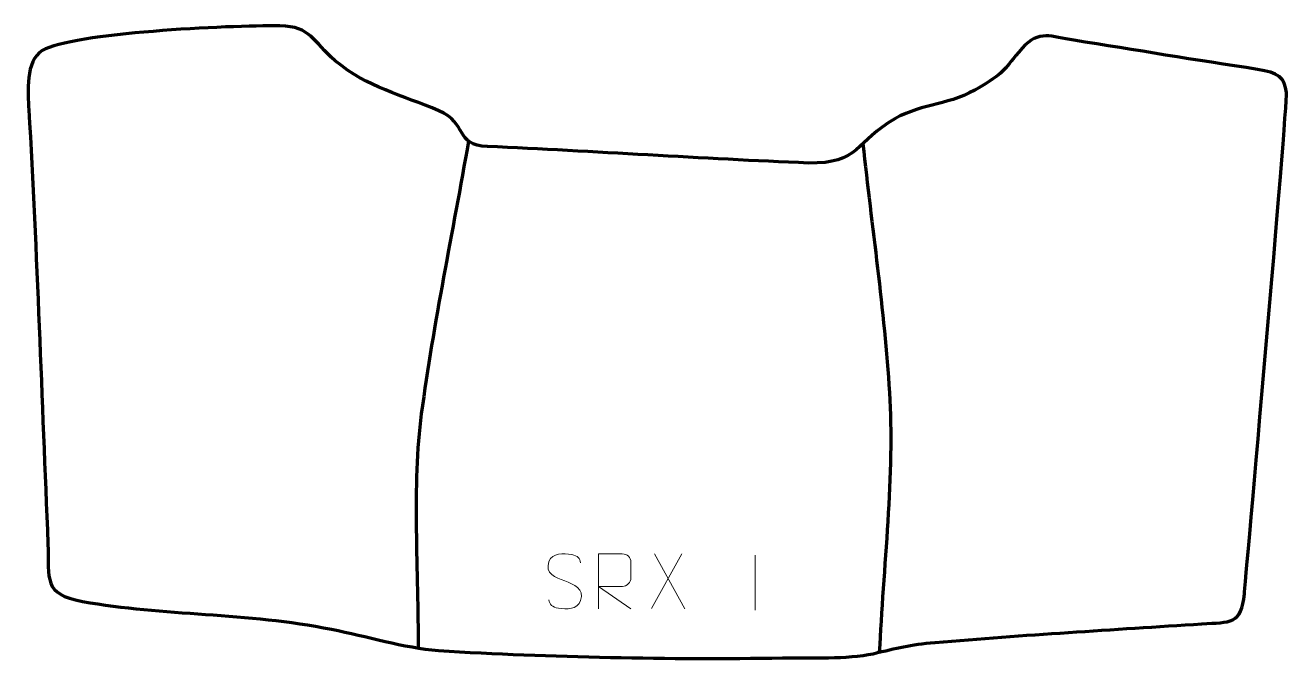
# Model space of a CAD drawing. Header units: millimetres. Extents: x -290 to 283, y -119 to 169.
import ezdxf

# ---------------------------------------------------------------- set-up
doc = ezdxf.new("R2010")
doc.units = ezdxf.units.MM
doc.header["$MEASUREMENT"] = 0
doc.layers.add('layer 2', color=7, linetype='Continuous')
doc.layers.add('layer 3', color=7, linetype='Continuous')

msp = doc.modelspace()

# ---------------------------------------------------------------- linework, layer by layer
at = {"layer": 'layer 2', "color": 140, "lineweight": 158}
for points in [[(-89.0324, 116.2634), (-96.1972, 75.1381), (-104.8921, 33.5603), (-110.485, -7.7409), (-110.485, -7.7409), (-114.7649, -39.3454), (-111.7971, -80.8165), (-111.9235, -114.1688)], [(90.1805, 115.0068), (94.2505, 77.7228), (99.92, 39.1975), (102.3032, 1.9105), (102.3032, 1.9105), (104.5697, -33.5494), (99.4255, -79.3638), (97.6631, -116.0779)]]:
    msp.add_open_spline(points, degree=3, knots=[0, 0, 0, 0, 0.33333333, 0.33333333, 0.33333333, 0.33333333, 1, 1, 1, 1], dxfattribs=at)
at = {"layer": 'layer 2', "color": 250, "lineweight": 9}
for points, knots in [([(-45.3008, -83.6673), (-49.5491, -82.1969), (-54.4572, -80.4011), (-52.4521, -74.8808), (-52.4521, -74.8808), (-50.9486, -70.7409), (-45.735, -71.1294), (-42.1314, -71.7305), (-42.1314, -71.7305), (-39.2708, -72.2077), (-38.4061, -73.4209), (-38.0955, -75.505)], [0, 0, 0, 0, 0.25, 0.25, 0.25, 0.25, 0.5, 0.5, 0.5, 0.5, 1, 1, 1, 1]), ([(-29.907, -96.3136), (-29.907, -96.3136), (-29.907, -71.3601), (-29.907, -71.3601), (-29.907, -71.3601), (-26.3122, -71.3601), (-22.7167, -71.3601), (-19.1215, -71.3601), (-19.1215, -71.3601), (-16.7962, -71.3978), (-15.2389, -72.8878), (-15.243, -75.2542), (-15.243, -75.2542), (-15.2434, -77.2897), (-15.2434, -80.3491), (-15.243, -82.3851), (-15.243, -82.3851), (-15.2495, -84.2606), (-17.0618, -86.2024), (-19.0713, -86.2215), (-19.0713, -86.2215), (-19.0713, -86.2215), (-29.907, -86.2215), (-29.907, -86.2215), (-29.907, -86.2215), (-29.907, -86.2215), (-15.2523, -96.3136), (-15.2523, -96.3136)], [0, 0, 0, 0, 0.125, 0.125, 0.125, 0.125, 0.25, 0.25, 0.25, 0.25, 0.375, 0.375, 0.375, 0.375, 0.5, 0.5, 0.5, 0.5, 0.625, 0.625, 0.625, 0.625, 0.75, 0.75, 0.75, 0.75, 1, 1, 1, 1]), ([(-45.3008, -83.6674), (-41.2822, -85.3141), (-36.2527, -87.2024), (-38.0867, -92.5627), (-38.0867, -92.5627), (-39.5465, -96.8291), (-44.4573, -96.5724), (-48.1834, -96.0177), (-48.1834, -96.0177), (-50.9334, -95.6079), (-52.1543, -94.3944), (-52.5323, -92.2822)], [0, 0, 0, 0, 0.25, 0.25, 0.25, 0.25, 0.5, 0.5, 0.5, 0.5, 1, 1, 1, 1])]:
    msp.add_open_spline(points, degree=3, knots=knots, dxfattribs=at)
for points in [[(7.8614, -71.3637), (7.8614, -71.3637), (-5.8792, -96.2595), (-5.8792, -96.2595)], [(-4.4246, -71.3637), (-4.4246, -71.3637), (9.316, -96.3172), (9.316, -96.3172)], [(41.2501, -72.0314), (41.2501, -72.0314), (41.2501, -97.0055), (41.2501, -97.0055)]]:
    msp.add_open_spline(points, degree=3, dxfattribs=at)
at = {"layer": 'layer 3', "color": 242, "lineweight": 158}
msp.add_open_spline([(263.6016, -89.4187), (262.3807, -103.5707), (257.1268, -102.3477), (244.2487, -103.1812), (244.2487, -103.1812), (203.8834, -105.7594), (163.3244, -108.2076), (123.029, -111.6201), (123.029, -111.6201), (111.4017, -112.6047), (105.8986, -114.1289), (94.8714, -116.7434), (94.8714, -116.7434), (83.2872, -119.2697), (66.0422, -118.4467), (53.6982, -118.6498), (53.6982, -118.6498), (2.1247, -119.4978), (-51.3015, -118.3247), (-102.7119, -115.3636), (-102.7119, -115.3636), (-118.386, -113.9526), (-135.483, -108.7853), (-151.2161, -105.63), (-151.2161, -105.63), (-190.1401, -97.8576), (-227.4023, -99.6272), (-264.4606, -92.9576), (-264.4606, -92.9576), (-282.6322, -89.6871), (-279.4817, -82.9308), (-280.164, -66.7399), (-280.164, -66.7399), (-282.9292, -1.1228), (-285.0789, 65.0391), (-288.8433, 130.5053), (-288.8433, 130.5053), (-289.2875, 138.2301), (-290.4668, 152.7724), (-282.7545, 157.3509), (-282.7545, 157.3509), (-269.1384, 165.4345), (-197.9751, 168.8851), (-174.7786, 168.5897), (-174.7786, 168.5897), (-160.4655, 168.3761), (-159.8389, 161.5379), (-149.5824, 152.7391), (-149.5824, 152.7391), (-134.7468, 140.406), (-119.3707, 137.2654), (-102.4568, 130.0287), (-102.4568, 130.0287), (-89.0757, 124.3035), (-95.4431, 114.3976), (-80.4556, 113.7591), (-80.4556, 113.7591), (-31.811, 111.6636), (16.9096, 108.1745), (65.4845, 106.2578), (65.4845, 106.2578), (88.3308, 105.7185), (87.2181, 116.2493), (104.6968, 126.4036), (104.6968, 126.4036), (118.1879, 133.8104), (129.7194, 132.2721), (143.709, 140.912), (143.709, 140.912), (156.0849, 148.6412), (153.6529, 148.2537), (162.5953, 158.4463), (162.5953, 158.4463), (170.0844, 166.9824), (175.7544, 163.668), (186.0562, 162.0472), (186.0562, 162.0472), (213.9202, 157.6525), (241.6605, 153.0076), (269.567, 148.8166), (269.567, 148.8166), (278.8594, 147.4211), (282.0809, 144.9719), (282.684, 138.3406), (282.684, 138.3406), (283.2871, 131.7093), (263.6016, -89.4187), (263.6016, -89.4187)], degree=3, knots=[0, 0, 0, 0, 0.04347826, 0.04347826, 0.04347826, 0.04347826, 0.08695652, 0.08695652, 0.08695652, 0.08695652, 0.13043478, 0.13043478, 0.13043478, 0.13043478, 0.17391304, 0.17391304, 0.17391304, 0.17391304, 0.2173913, 0.2173913, 0.2173913, 0.2173913, 0.26086957, 0.26086957, 0.26086957, 0.26086957, 0.30434783, 0.30434783, 0.30434783, 0.30434783, 0.34782609, 0.34782609, 0.34782609, 0.34782609, 0.39130435, 0.39130435, 0.39130435, 0.39130435, 0.43478261, 0.43478261, 0.43478261, 0.43478261, 0.47826087, 0.47826087, 0.47826087, 0.47826087, 0.52173913, 0.52173913, 0.52173913, 0.52173913, 0.56521739, 0.56521739, 0.56521739, 0.56521739, 0.60869565, 0.60869565, 0.60869565, 0.60869565, 0.65217391, 0.65217391, 0.65217391, 0.65217391, 0.69565217, 0.69565217, 0.69565217, 0.69565217, 0.73913043, 0.73913043, 0.73913043, 0.73913043, 0.7826087, 0.7826087, 0.7826087, 0.7826087, 0.82608696, 0.82608696, 0.82608696, 0.82608696, 0.86956522, 0.86956522, 0.86956522, 0.86956522, 0.91304348, 0.91304348, 0.91304348, 0.91304348, 1, 1, 1, 1], dxfattribs=at)

doc.saveas('drawing.dxf')
